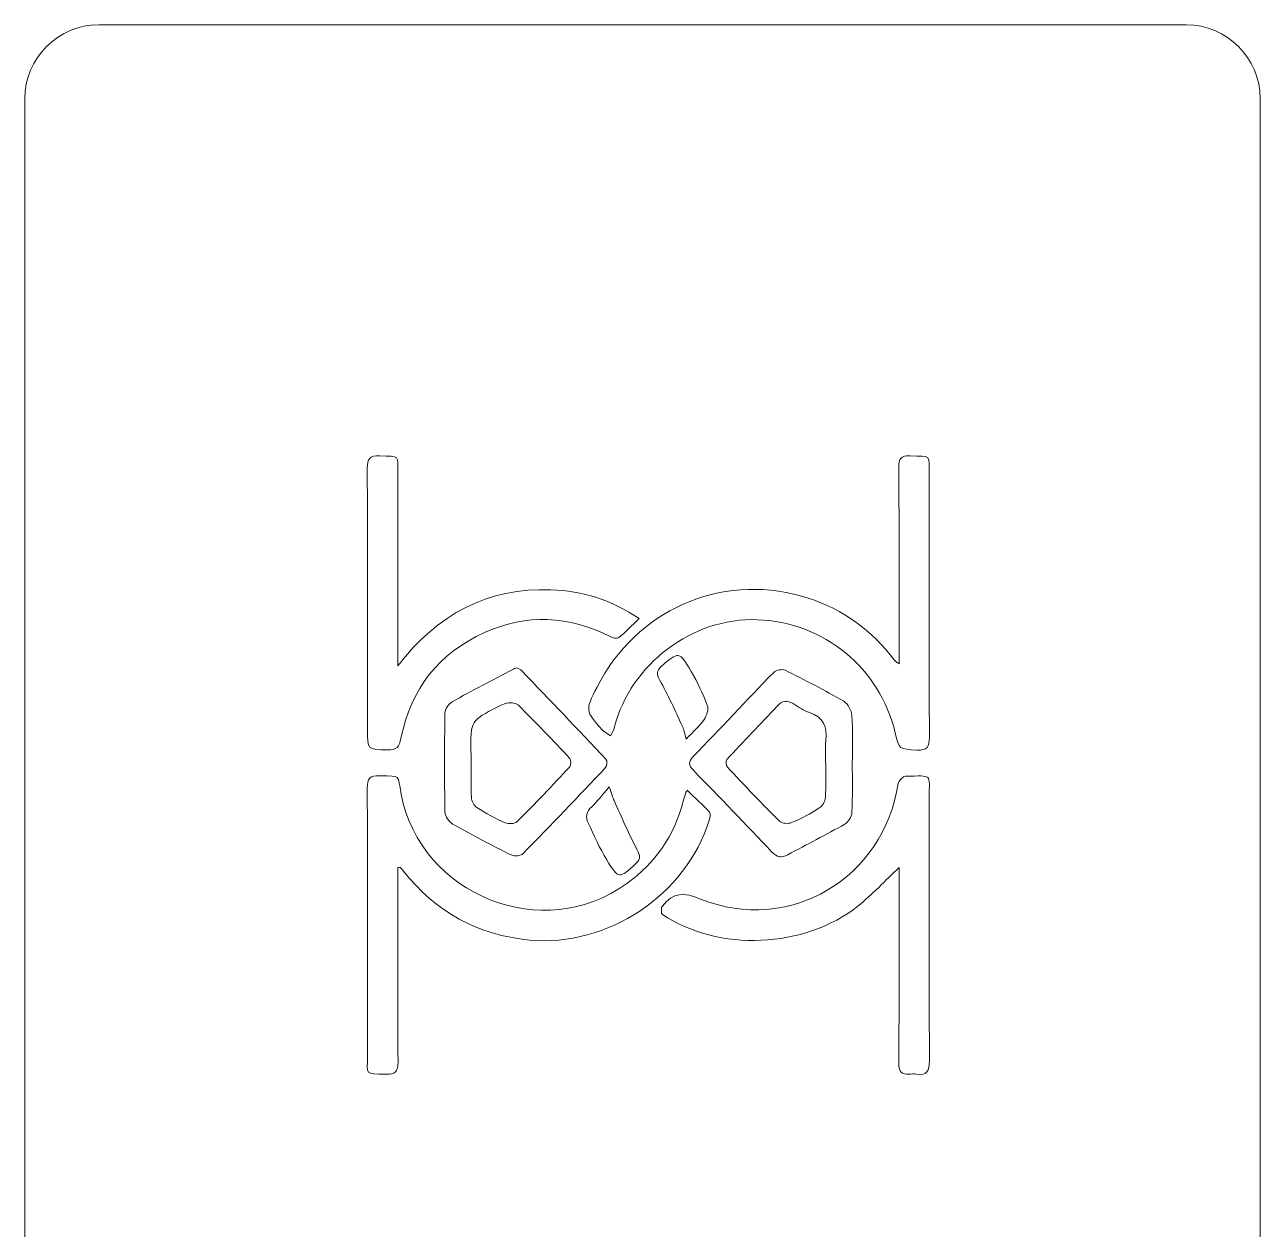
# Model space of a CAD drawing. Header units: millimetres. Extents: x -45 to 5, y 16 to 116.
# Drawn here: x -44.8 to 5.2, y 67.2 to 115.9 of the extents above; entities that cross this region are included whole.
import ezdxf

# ---------------------------------------------------------------- set-up
doc = ezdxf.new("R2010")
doc.units = ezdxf.units.MM
doc.header["$MEASUREMENT"] = 0
doc.layers.add('Layer 1', color=7, linetype='Continuous')

msp = doc.modelspace()

# ---------------------------------------------------------------- linework, layer by layer
at = {"layer": 'Layer 1', "color": 250, "lineweight": 18}
for points, knots in [([(-41.8021, 115.9394), (-41.8021, 115.9394), (2.1979, 115.9394), (2.1979, 115.9394), (3.8502, 115.9394), (5.1979, 114.5917), (5.1979, 112.9394), (5.1979, 112.9394), (5.1979, 18.9394), (5.1979, 18.9394), (5.1979, 17.2871), (3.8502, 15.9394), (2.1979, 15.9394), (2.1979, 15.9394), (-41.8021, 15.9394), (-41.8021, 15.9394), (-43.4544, 15.9394), (-44.8021, 17.2871), (-44.8021, 18.9394), (-44.8021, 18.9394), (-44.8021, 112.9394), (-44.8021, 112.9394), (-44.8021, 114.5917), (-43.4544, 115.9394), (-41.8021, 115.9394)], [0, 0, 0, 0, 0.125, 0.125, 0.125, 0.25, 0.25, 0.25, 0.375, 0.375, 0.375, 0.5, 0.5, 0.5, 0.625, 0.625, 0.625, 0.75, 0.75, 0.75, 0.875, 0.875, 0.875, 1, 1, 1, 1]), ([(-19.9392, 91.9172), (-20.2327, 91.6368), (-20.4874, 91.3715), (-20.7707, 91.1408), (-20.8321, 91.0907), (-21.0102, 91.1383), (-21.1101, 91.1888), (-22.7805, 92.034), (-24.4921, 92.1197), (-26.1925, 91.351), (-28.0365, 90.5174), (-29.1834, 89.0746), (-29.575, 87.0757), (-29.6434, 86.7265), (-29.7538, 86.5928), (-30.1204, 86.6033), (-30.9318, 86.6256), (-30.9321, 86.6076), (-30.9321, 87.4257), (-30.9321, 90.9489), (-30.9265, 94.4724), (-30.9395, 97.9956), (-30.9409, 98.3784), (-30.8411, 98.5184), (-30.4432, 98.5025), (-29.5997, 98.4697), (-29.7073, 98.5551), (-29.7062, 97.7684), (-29.7027, 95.3561), (-29.7051, 92.9438), (-29.7051, 90.5315), (-29.7051, 90.5315), (-29.7051, 90.0069), (-29.7051, 90.0069), (-28.0838, 92.1084), (-26.0641, 93.1703), (-23.5107, 93.0832), (-22.2333, 93.0394), (-21.0469, 92.6644), (-19.9392, 91.9172)], [0, 0, 0, 0, 0.0769231, 0.0769231, 0.0769231, 0.1538462, 0.1538462, 0.1538462, 0.2307692, 0.2307692, 0.2307692, 0.3076923, 0.3076923, 0.3076923, 0.3846154, 0.3846154, 0.3846154, 0.4615385, 0.4615385, 0.4615385, 0.5384615, 0.5384615, 0.5384615, 0.6153846, 0.6153846, 0.6153846, 0.6923077, 0.6923077, 0.6923077, 0.7692308, 0.7692308, 0.7692308, 0.8461538, 0.8461538, 0.8461538, 0.9230769, 0.9230769, 0.9230769, 1, 1, 1, 1]), ([(-9.4212, 90.0908), (-9.4212, 90.0908), (-9.4212, 90.493), (-9.4212, 90.493), (-9.4215, 93.01), (-9.4159, 95.5271), (-9.4286, 98.0442), (-9.43, 98.3839), (-9.3418, 98.5134), (-8.9855, 98.4996), (-8.1131, 98.4665), (-8.2009, 98.5994), (-8.2006, 97.7182), (-8.1981, 94.1855), (-8.2048, 90.6531), (-8.1917, 87.1208), (-8.1903, 86.7299), (-8.2771, 86.5764), (-8.7008, 86.6001), (-9.4088, 86.6396), (-9.4106, 86.6131), (-9.5725, 87.2926), (-10.199, 89.9222), (-12.4639, 91.7781), (-15.1612, 91.8727), (-17.7753, 91.9644), (-20.2814, 90.0795), (-20.9312, 87.5385), (-20.9641, 87.4111), (-21.0381, 87.2947), (-21.0928, 87.173), (-21.2071, 87.2552), (-21.3398, 87.3208), (-21.4318, 87.4227), (-22.1261, 88.1922), (-22.1236, 88.1946), (-21.6407, 89.145), (-20.0698, 92.2389), (-16.6842, 93.7565), (-13.3652, 92.8284), (-11.9206, 92.4241), (-10.724, 91.6159), (-9.7761, 90.4478), (-9.703, 90.3575), (-9.6311, 90.2658), (-9.5556, 90.1776), (-9.5365, 90.1554), (-9.5051, 90.1441), (-9.4212, 90.0908)], [0, 0, 0, 0, 0.0625, 0.0625, 0.0625, 0.125, 0.125, 0.125, 0.1875, 0.1875, 0.1875, 0.25, 0.25, 0.25, 0.3125, 0.3125, 0.3125, 0.375, 0.375, 0.375, 0.4375, 0.4375, 0.4375, 0.5, 0.5, 0.5, 0.5625, 0.5625, 0.5625, 0.625, 0.625, 0.625, 0.6875, 0.6875, 0.6875, 0.75, 0.75, 0.75, 0.8125, 0.8125, 0.8125, 0.875, 0.875, 0.875, 0.9375, 0.9375, 0.9375, 1, 1, 1, 1]), ([(-18.0298, 87.0405), (-18.1063, 87.3009), (-18.1292, 87.4466), (-18.1903, 87.5746), (-18.4877, 88.2001), (-18.772, 88.8337), (-19.11, 89.437), (-19.2426, 89.6747), (-19.2359, 89.801), (-19.0447, 89.9725), (-18.3473, 90.5965), (-18.3056, 90.6029), (-17.8318, 89.7785), (-17.5807, 89.341), (-17.3549, 88.8827), (-17.1785, 88.4111), (-17.1196, 88.2537), (-17.2, 87.9913), (-17.3051, 87.8368), (-17.4858, 87.5729), (-17.7355, 87.3563), (-18.0298, 87.0405)], [0, 0, 0, 0, 0.1428571, 0.1428571, 0.1428571, 0.2857143, 0.2857143, 0.2857143, 0.4285714, 0.4285714, 0.4285714, 0.5714286, 0.5714286, 0.5714286, 0.7142857, 0.7142857, 0.7142857, 0.8571429, 0.8571429, 0.8571429, 1, 1, 1, 1]), ([(-24.8841, 89.9293), (-24.822, 89.8901), (-24.7412, 89.858), (-24.6865, 89.8012), (-23.5467, 88.6138), (-22.4069, 87.4267), (-21.2798, 86.2269), (-21.2247, 86.1683), (-21.2395, 85.9546), (-21.302, 85.8882), (-22.4019, 84.7195), (-23.5097, 83.5578), (-24.6336, 82.412), (-24.7232, 82.3209), (-24.9772, 82.2878), (-25.0965, 82.3467), (-25.9011, 82.7425), (-26.697, 83.1577), (-27.477, 83.5994), (-27.6298, 83.6862), (-27.791, 83.9151), (-27.7945, 84.0817), (-27.8203, 85.4127), (-27.8192, 86.7444), (-27.7963, 88.0755), (-27.7938, 88.2381), (-27.653, 88.4667), (-27.5102, 88.5475), (-26.7019, 89.005), (-25.874, 89.4269), (-25.0524, 89.8602), (-25.0065, 89.8841), (-24.956, 89.9), (-24.8841, 89.9293)], [0, 0, 0, 0, 0.0909091, 0.0909091, 0.0909091, 0.1818182, 0.1818182, 0.1818182, 0.2727273, 0.2727273, 0.2727273, 0.3636364, 0.3636364, 0.3636364, 0.4545455, 0.4545455, 0.4545455, 0.5454545, 0.5454545, 0.5454545, 0.6363636, 0.6363636, 0.6363636, 0.7272727, 0.7272727, 0.7272727, 0.8181818, 0.8181818, 0.8181818, 0.9090909, 0.9090909, 0.9090909, 1, 1, 1, 1]), ([(-11.3131, 86.0653), (-11.3131, 85.3996), (-11.2944, 84.7329), (-11.3266, 84.069), (-11.3343, 83.907), (-11.4698, 83.6869), (-11.6109, 83.6065), (-12.3718, 83.1733), (-13.1561, 82.7806), (-13.9262, 82.3633), (-14.1788, 82.226), (-14.3559, 82.2514), (-14.5622, 82.4698), (-15.6128, 83.5832), (-16.675, 84.6853), (-17.7439, 85.7813), (-17.9425, 85.9849), (-17.9507, 86.1235), (-17.7503, 86.3317), (-16.6606, 87.4644), (-15.587, 88.6131), (-14.4917, 89.7399), (-14.4, 89.8344), (-14.1488, 89.8845), (-14.0341, 89.8281), (-13.2298, 89.4322), (-12.4315, 89.0212), (-11.6571, 88.5704), (-11.4881, 88.4723), (-11.3403, 88.2), (-11.3273, 87.9982), (-11.2853, 87.3561), (-11.3117, 86.7098), (-11.3117, 86.0653), (-11.3117, 86.0653), (-11.3131, 86.0653), (-11.3131, 86.0653)], [0, 0, 0, 0, 0.0833333, 0.0833333, 0.0833333, 0.1666667, 0.1666667, 0.1666667, 0.25, 0.25, 0.25, 0.3333333, 0.3333333, 0.3333333, 0.4166667, 0.4166667, 0.4166667, 0.5, 0.5, 0.5, 0.5833333, 0.5833333, 0.5833333, 0.6666667, 0.6666667, 0.6666667, 0.75, 0.75, 0.75, 0.8333333, 0.8333333, 0.8333333, 0.9166667, 0.9166667, 0.9166667, 1, 1, 1, 1]), ([(-26.7369, 86.0756), (-26.7369, 86.0756), (-26.7344, 86.0756), (-26.7344, 86.0756), (-26.7344, 85.6102), (-26.7517, 85.1439), (-26.7242, 84.6803), (-26.7157, 84.5385), (-26.619, 84.3501), (-26.503, 84.2757), (-26.14, 84.0421), (-25.7579, 83.8305), (-25.3624, 83.6576), (-25.2259, 83.5983), (-24.9624, 83.6125), (-24.8689, 83.7052), (-24.1429, 84.4277), (-23.4402, 85.1735), (-22.7448, 85.9256), (-22.6863, 85.9891), (-22.6842, 86.1997), (-22.7417, 86.2615), (-23.4278, 86.9942), (-24.121, 87.7206), (-24.8386, 88.4219), (-24.9391, 88.5203), (-25.2069, 88.5411), (-25.3515, 88.4833), (-25.7219, 88.3344), (-26.0853, 88.1481), (-26.4134, 87.922), (-26.5665, 87.8165), (-26.7041, 87.5904), (-26.7224, 87.4066), (-26.7672, 86.9667), (-26.7369, 86.5197), (-26.7369, 86.0756)], [0, 0, 0, 0, 0.0833333, 0.0833333, 0.0833333, 0.1666667, 0.1666667, 0.1666667, 0.25, 0.25, 0.25, 0.3333333, 0.3333333, 0.3333333, 0.4166667, 0.4166667, 0.4166667, 0.5, 0.5, 0.5, 0.5833333, 0.5833333, 0.5833333, 0.6666667, 0.6666667, 0.6666667, 0.75, 0.75, 0.75, 0.8333333, 0.8333333, 0.8333333, 0.9166667, 0.9166667, 0.9166667, 1, 1, 1, 1]), ([(-12.3888, 86.0099), (-12.3888, 86.3373), (-12.4173, 86.6682), (-12.3824, 86.9917), (-12.3231, 87.5438), (-12.4763, 87.9305), (-13.0435, 88.116), (-13.2802, 88.1929), (-13.4926, 88.3485), (-13.7103, 88.4783), (-13.9547, 88.624), (-14.1498, 88.5951), (-14.3502, 88.3803), (-15.0265, 87.6542), (-15.7186, 86.9434), (-16.3917, 86.2142), (-16.4408, 86.1609), (-16.4245, 85.9694), (-16.3677, 85.9083), (-15.6756, 85.1689), (-14.9789, 84.4334), (-14.2585, 83.7218), (-14.1629, 83.628), (-13.9032, 83.6082), (-13.766, 83.6654), (-13.3783, 83.828), (-13.0019, 84.0291), (-12.6474, 84.2559), (-12.5225, 84.336), (-12.412, 84.53), (-12.4011, 84.6796), (-12.3687, 85.1209), (-12.3895, 85.5661), (-12.3888, 86.0099)], [0, 0, 0, 0, 0.0909091, 0.0909091, 0.0909091, 0.1818182, 0.1818182, 0.1818182, 0.2727273, 0.2727273, 0.2727273, 0.3636364, 0.3636364, 0.3636364, 0.4545455, 0.4545455, 0.4545455, 0.5454545, 0.5454545, 0.5454545, 0.6363636, 0.6363636, 0.6363636, 0.7272727, 0.7272727, 0.7272727, 0.8181818, 0.8181818, 0.8181818, 0.9090909, 0.9090909, 0.9090909, 1, 1, 1, 1]), ([(-29.7043, 81.8617), (-29.7043, 81.6158), (-29.7043, 81.3773), (-29.7043, 81.1389), (-29.7043, 78.7484), (-29.7117, 76.3584), (-29.6955, 73.9683), (-29.6927, 73.5859), (-29.8197, 73.4737), (-30.1855, 73.4822), (-31.0639, 73.5023), (-30.9299, 73.4504), (-30.9306, 74.2389), (-30.9338, 77.8453), (-30.9264, 81.4518), (-30.9398, 85.0582), (-30.9415, 85.4466), (-30.8329, 85.5754), (-30.4399, 85.5602), (-29.5438, 85.5256), (-29.7273, 85.6466), (-29.5678, 84.8148), (-28.7811, 80.7131), (-23.8024, 78.7368), (-20.433, 81.2013), (-19.2882, 82.0384), (-18.505, 83.1455), (-18.1526, 84.5361), (-18.124, 84.6486), (-18.0881, 84.7594), (-18.0521, 84.8698), (-18.0429, 84.8981), (-18.0196, 84.922), (-17.9886, 84.9707), (-17.6838, 84.6755), (-17.3755, 84.3946), (-17.0943, 84.0888), (-17.04, 84.0295), (-17.0671, 83.8641), (-17.0996, 83.7607), (-18.0486, 80.7222), (-21.2225, 78.6207), (-24.3703, 78.9156), (-26.4778, 79.1132), (-28.1697, 80.0456), (-29.4743, 81.7019), (-29.5131, 81.7516), (-29.5558, 81.7989), (-29.601, 81.8434), (-29.6123, 81.8546), (-29.6387, 81.8511), (-29.7043, 81.8617)], [0, 0, 0, 0, 0.0588235, 0.0588235, 0.0588235, 0.1176471, 0.1176471, 0.1176471, 0.1764706, 0.1764706, 0.1764706, 0.2352941, 0.2352941, 0.2352941, 0.2941176, 0.2941176, 0.2941176, 0.3529412, 0.3529412, 0.3529412, 0.4117647, 0.4117647, 0.4117647, 0.4705882, 0.4705882, 0.4705882, 0.5294118, 0.5294118, 0.5294118, 0.5882353, 0.5882353, 0.5882353, 0.6470588, 0.6470588, 0.6470588, 0.7058824, 0.7058824, 0.7058824, 0.7647059, 0.7647059, 0.7647059, 0.8235294, 0.8235294, 0.8235294, 0.8823529, 0.8823529, 0.8823529, 0.9411765, 0.9411765, 0.9411765, 1, 1, 1, 1]), ([(-9.4208, 81.846), (-9.9877, 81.3115), (-10.4985, 80.7619), (-11.0771, 80.2969), (-13.2266, 78.5694), (-16.7452, 78.4272), (-19.0058, 79.9548), (-19.0573, 79.9897), (-19.0315, 80.1417), (-19.0372, 80.2394), (-19.0379, 80.2518), (-19.003, 80.2634), (-18.9906, 80.28), (-18.5638, 80.8498), (-18.1369, 80.849), (-17.4497, 80.5728), (-13.8584, 79.1285), (-10.0343, 81.4089), (-9.46, 85.2514), (-9.443, 85.3642), (-9.2617, 85.5378), (-9.1552, 85.5389), (-8.0358, 85.5509), (-8.2041, 85.6825), (-8.202, 84.6569), (-8.1949, 81.1122), (-8.2055, 77.5679), (-8.1914, 74.0235), (-8.1896, 73.6139), (-8.2969, 73.4245), (-8.7227, 73.4883), (-8.8158, 73.5021), (-8.9139, 73.4965), (-9.0081, 73.4876), (-9.3196, 73.4594), (-9.43, 73.5839), (-9.4282, 73.9071), (-9.4162, 76.3829), (-9.4212, 78.8587), (-9.4208, 81.3345), (-9.4208, 81.3345), (-9.4208, 81.846), (-9.4208, 81.846)], [0, 0, 0, 0, 0.0714286, 0.0714286, 0.0714286, 0.1428571, 0.1428571, 0.1428571, 0.2142857, 0.2142857, 0.2142857, 0.2857143, 0.2857143, 0.2857143, 0.3571429, 0.3571429, 0.3571429, 0.4285714, 0.4285714, 0.4285714, 0.5, 0.5, 0.5, 0.5714286, 0.5714286, 0.5714286, 0.6428571, 0.6428571, 0.6428571, 0.7142857, 0.7142857, 0.7142857, 0.7857143, 0.7857143, 0.7857143, 0.8571429, 0.8571429, 0.8571429, 0.9285714, 0.9285714, 0.9285714, 1, 1, 1, 1]), ([(-21.1496, 85.1125), (-21.0484, 84.8221), (-21.0117, 84.6824), (-20.9524, 84.553), (-20.648, 83.8845), (-20.3573, 83.2089), (-20.0186, 82.5577), (-19.9022, 82.3343), (-19.8588, 82.2077), (-20.0596, 82.02), (-20.7422, 81.3811), (-20.7577, 81.3617), (-21.247, 82.1534), (-21.5398, 82.6272), (-21.7575, 83.1479), (-22.0009, 83.6513), (-22.1205, 83.8996), (-22.0633, 84.1056), (-21.8573, 84.3039), (-21.6252, 84.5269), (-21.4298, 84.7883), (-21.1496, 85.1125)], [0, 0, 0, 0, 0.1428571, 0.1428571, 0.1428571, 0.2857143, 0.2857143, 0.2857143, 0.4285714, 0.4285714, 0.4285714, 0.5714286, 0.5714286, 0.5714286, 0.7142857, 0.7142857, 0.7142857, 0.8571429, 0.8571429, 0.8571429, 1, 1, 1, 1])]:
    msp.add_open_spline(points, degree=3, knots=knots, dxfattribs=at)

doc.saveas('drawing.dxf')
